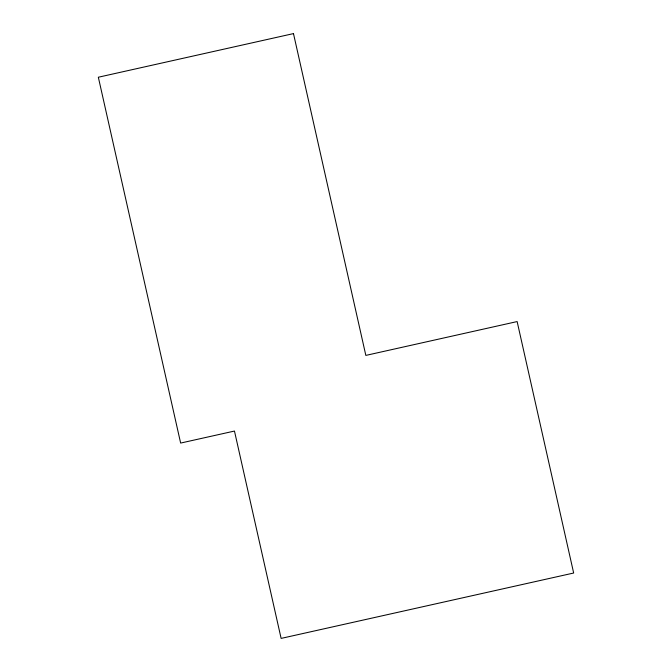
<?xml version="1.0" encoding="UTF-8"?>
<svg xmlns="http://www.w3.org/2000/svg" width="672" height="672" viewBox="0 0 672 672"><rect width="100%" height="100%" fill="white"/><g stroke="black" fill="none" stroke-linecap="round" stroke-linejoin="round"><path stroke-width="1.01" d="M293.479 33.6L98.339 77.23L180.642 443.066L234.469 431.054L281.123 638.4L573.661 573.023L517.138 321.569L365.837 355.404L293.479 33.6"/></g></svg>
